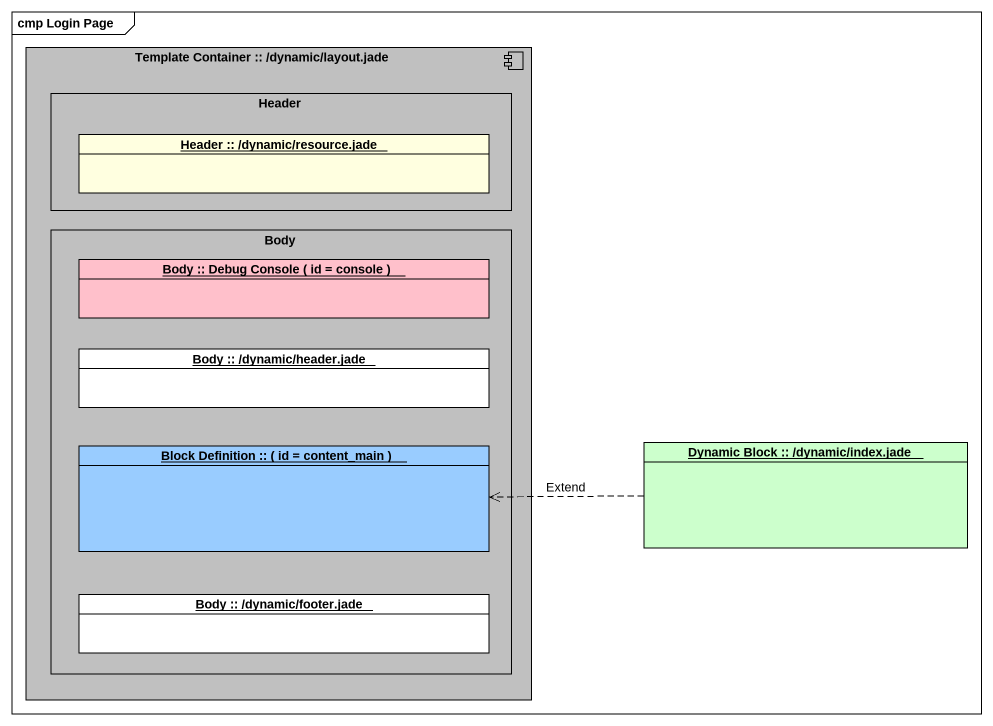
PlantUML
@startuml
mainframe cmp Login Page
hide circle
hide empty members
component "Template Container :: /dynamic/layout.jade" as Template_Container_dynamic #C0C0C0 {
  rectangle "Header" as Header_ {
    object "Header :: /dynamic/resource.jade" as Header_dynamic_resource_jade #FFFFE0
  }
  rectangle Body {
    object "Body :: Debug Console ( id = console )" as Body_Debug_Console_id #FFC0CB
    object "Body :: /dynamic/header.jade" as Body_dynamic_header_jade
    object "Block Definition :: ( id = content_main )" as Block_Definition_id_content #99CCFF
    object "Body :: /dynamic/footer.jade" as Body_dynamic_footer_jade
  }
}
object "Dynamic Block :: /dynamic/index.jade" as Dynamic_Block_dynamic_index #CCFFCC
Dynamic_Block_dynamic_index .left.> Block_Definition_id_content : Extend
@enduml
